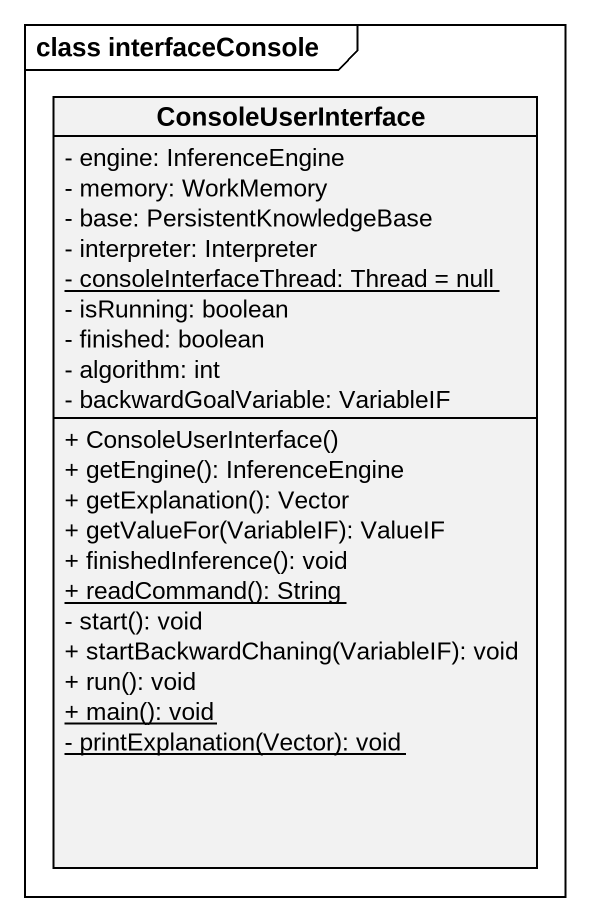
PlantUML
@startuml
mainframe class interfaceConsole
hide circle
hide empty members
skinparam classAttributeIconSize 0
class ConsoleUserInterface {
  - engine: InferenceEngine
  - memory: WorkMemory
  - base: PersistentKnowledgeBase
  - interpreter: Interpreter
  {static} - consoleInterfaceThread: Thread = null
  - isRunning: boolean
  - finished: boolean
  - algorithm: int
  - backwardGoalVariable: VariableIF
  + ConsoleUserInterface()
  + getEngine(): InferenceEngine
  + getExplanation(): Vector
  + getValueFor(VariableIF): ValueIF
  + finishedInference(): void
  {static} + readCommand(): String
  - start(): void
  + startBackwardChaning(VariableIF): void
  + run(): void
  {static} + main(): void
  {static} - printExplanation(Vector): void
}
@enduml
